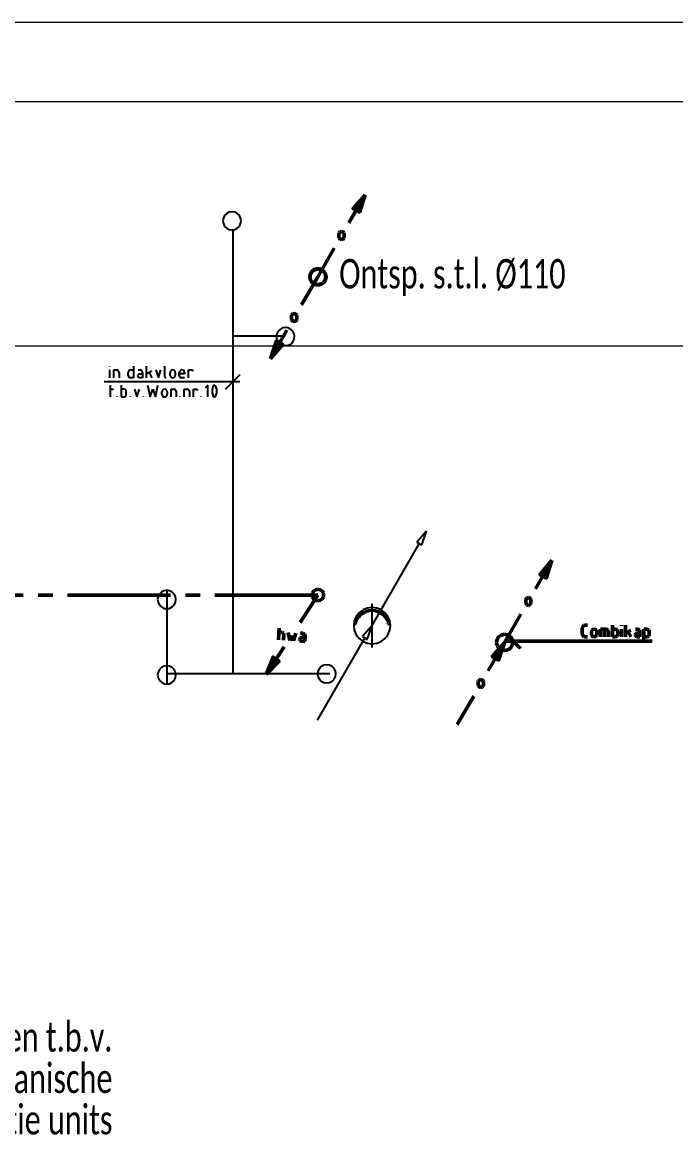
# Model space of a CAD drawing. Header units: metres. Extents: x -4.5 to 35.1, y -3.6 to 25.4.
# Drawn here: x 15.2 to 19.63, y 5.83 to 13.39 of the extents above; entities that cross this region are included whole.
import ezdxf

# ---------------------------------------------------------------- set-up
doc = ezdxf.new("R2010")
doc.units = ezdxf.units.M
doc.linetypes.add('ACAD_ISO14W100_S12', pattern=[0.9, 0.7, -0.1, 0, 0, 0, 0, 0, -0.1])
for name, color, linetype, lineweight in [('Algemeen', 7, 'Continuous', 25), ('New_A Stramien', 7, 'Continuous', 13), ('Standard', 7, 'Continuous', 25)]:
    doc.layers.add(name, color=color, linetype=linetype, lineweight=lineweight)
doc.styles.add('ARIAL', font='ARIAL.TTF')
doc.styles.add('Calibri', font='Calibri')

msp = doc.modelspace()

# ---------------------------------------------------------------- linework, layer by layer
at = {"layer": 'New_A Stramien', "color": 252, "linetype": 'Continuous', "lineweight": 13}
msp.add_line((-2.8287, 12.85), (25.9613, 12.85), dxfattribs=at)
msp.add_line((-2.8287, 12.85), (25.9613, 12.85), dxfattribs=at)
at = {"layer": 'Standard', "color": 252, "linetype": 'Continuous', "lineweight": 13}
for p, q in [((-4.1221, 13.3895), (26.8317, 13.3895)), ((-4.1221, 13.3895), (26.8317, 13.3895)), ((-4.1221, 11.1917), (26.8317, 11.1917)), ((-4.1221, 11.1917), (26.8317, 11.1917))]:
    msp.add_line(p, q, dxfattribs=at)
at = {"layer": 'Standard', "color": 32, "linetype": 'Continuous', "lineweight": 50}
for p, q in [((17.5243, 12.2181), (17.4141, 12.0262)), ((17.3488, 11.9589), (17.3468, 11.9487)), ((17.3468, 11.9324), (17.3468, 11.9487)), ((17.355, 11.965), (17.3488, 11.9589)), ((17.3652, 11.967), (17.355, 11.965)), ((17.3733, 11.965), (17.3652, 11.967)), ((17.3794, 11.9589), (17.3733, 11.965)), ((17.3815, 11.9487), (17.3794, 11.9589)), ((17.3815, 11.9487), (17.3815, 11.9324)), ((17.3468, 11.9324), (17.3488, 11.9221)), ((17.3488, 11.9221), (17.355, 11.916)), ((17.355, 11.916), (17.3652, 11.914)), ((17.3652, 11.914), (17.3733, 11.916)), ((17.3733, 11.916), (17.3794, 11.9221)), ((17.3794, 11.9221), (17.3815, 11.9324)), ((17.3141, 11.8548), (17.2039, 11.6609)), ((17.2039, 11.716), (17.1835, 11.7119)), ((17.2243, 11.7119), (17.2039, 11.716)), ((17.0917, 11.4691), (17.2039, 11.6609)), ((17.1529, 11.6834), (17.1488, 11.6609)), ((17.1529, 11.6773), (17.1488, 11.6568)), ((17.1488, 11.6609), (17.1529, 11.6405)), ((17.1488, 11.6568), (17.1529, 11.6364)), ((17.1652, 11.6997), (17.1529, 11.6834)), ((17.1652, 11.6956), (17.1529, 11.6773)), ((17.1529, 11.6405), (17.1652, 11.6221)), ((17.1835, 11.7119), (17.1652, 11.6997)), ((17.1835, 11.7078), (17.1652, 11.6956)), ((17.2039, 11.7119), (17.1835, 11.7078)), ((17.2243, 11.7078), (17.2039, 11.7119)), ((17.2427, 11.6997), (17.2243, 11.7119)), ((17.2427, 11.6956), (17.2243, 11.7078)), ((17.2529, 11.6834), (17.2427, 11.6997)), ((17.2549, 11.6773), (17.2427, 11.6956)), ((17.2427, 11.6221), (17.2529, 11.6405)), ((17.257, 11.6609), (17.2529, 11.6834)), ((17.2529, 11.6405), (17.257, 11.6609)), ((17.259, 11.6568), (17.2549, 11.6773)), ((17.2549, 11.6364), (17.259, 11.6568)), ((17.1529, 11.6364), (17.1652, 11.618)), ((17.1652, 11.6221), (17.1835, 11.6119)), ((17.1652, 11.618), (17.1835, 11.6079)), ((17.1835, 11.6119), (17.2039, 11.6079)), ((17.1835, 11.6079), (17.2039, 11.6038)), ((17.2039, 11.6079), (17.2243, 11.6119)), ((17.2039, 11.6038), (17.2243, 11.6079)), ((17.2243, 11.6119), (17.2427, 11.6221)), ((17.2243, 11.6079), (17.2427, 11.618)), ((17.2427, 11.618), (17.2549, 11.6364)), ((17.0264, 11.4017), (17.0243, 11.3915)), ((17.0243, 11.3731), (17.0243, 11.3915)), ((17.0243, 11.3731), (17.0264, 11.365)), ((17.0345, 11.4079), (17.0264, 11.4017)), ((17.0264, 11.365), (17.0345, 11.3589)), ((17.0427, 11.4099), (17.0345, 11.4079)), ((17.0345, 11.3589), (17.0427, 11.3568)), ((17.0508, 11.4079), (17.0427, 11.4099)), ((17.0427, 11.3568), (17.0508, 11.3589)), ((17.059, 11.4017), (17.0508, 11.4079)), ((17.0508, 11.3589), (17.059, 11.365)), ((17.0611, 11.3915), (17.059, 11.4017)), ((17.059, 11.365), (17.0611, 11.3731)), ((17.0611, 11.3915), (17.0611, 11.3731)), ((16.8814, 11.1037), (16.9937, 11.2976)), ((18.7917, 9.7343), (18.6815, 9.5404)), ((18.6162, 9.4731), (18.6142, 9.4649)), ((18.6142, 9.4465), (18.6142, 9.4649)), ((18.6223, 9.4792), (18.6162, 9.4731)), ((18.6325, 9.4813), (18.6223, 9.4792)), ((18.6407, 9.4792), (18.6325, 9.4813)), ((18.6468, 9.4731), (18.6407, 9.4792)), ((18.6489, 9.4649), (18.6468, 9.4731)), ((18.6489, 9.4649), (18.6489, 9.4465)), ((18.6142, 9.4465), (18.6162, 9.4384)), ((18.6162, 9.4384), (18.6223, 9.4302)), ((18.6223, 9.4302), (18.6325, 9.4282)), ((18.6325, 9.4282), (18.6407, 9.4302)), ((18.6407, 9.4302), (18.6468, 9.4384)), ((18.6468, 9.4384), (18.6489, 9.4465)), ((18.5815, 9.369), (18.4713, 9.1771)), ((18.4509, 9.2261), (18.4325, 9.2159)), ((18.4713, 9.2323), (18.4509, 9.2261)), ((18.4917, 9.2261), (18.4713, 9.2323)), ((18.5795, 9.1363), (18.4815, 9.2343)), ((18.5101, 9.2159), (18.4917, 9.2261)), ((19.0019, 9.2853), (18.9979, 9.2751)), ((18.9979, 9.2343), (18.9979, 9.2751)), ((18.9979, 9.2343), (19.0019, 9.2241)), ((19.0081, 9.2915), (19.0019, 9.2853)), ((19.0019, 9.2241), (19.0081, 9.2159)), ((19.0183, 9.2935), (19.0081, 9.2915)), ((19.0183, 9.2935), (19.0346, 9.2935)), ((19.0632, 9.2588), (19.0611, 9.2506)), ((19.0611, 9.2323), (19.0611, 9.2506)), ((19.0611, 9.2323), (19.0632, 9.2241)), ((19.0693, 9.2649), (19.0632, 9.2588)), ((19.0632, 9.2241), (19.0693, 9.2159)), ((19.0775, 9.2669), (19.0693, 9.2649)), ((19.0877, 9.2649), (19.0775, 9.2669)), ((19.0938, 9.2588), (19.0877, 9.2649)), ((19.0877, 9.2159), (19.0938, 9.2241)), ((19.0958, 9.2506), (19.0938, 9.2588)), ((19.0938, 9.2241), (19.0958, 9.2323)), ((19.0958, 9.2506), (19.0958, 9.2323)), ((19.1224, 9.2139), (19.1224, 9.2669)), ((19.1224, 9.2669), (19.1611, 9.2669)), ((19.1489, 9.2139), (19.1489, 9.2669)), ((19.1713, 9.2629), (19.1611, 9.2669)), ((19.1754, 9.2527), (19.1713, 9.2629)), ((19.1754, 9.2527), (19.1754, 9.2139)), ((19.204, 9.2935), (19.204, 9.2139)), ((19.2224, 9.2669), (19.204, 9.2669)), ((19.2346, 9.2629), (19.2224, 9.2669)), ((19.2387, 9.2527), (19.2346, 9.2629)), ((19.2346, 9.218), (19.2387, 9.2302)), ((19.2387, 9.2302), (19.2387, 9.2527)), ((19.2652, 9.2894), (19.2652, 9.2935)), ((19.2652, 9.2139), (19.2652, 9.2669)), ((19.2918, 9.2139), (19.2918, 9.2935)), ((19.3285, 9.2588), (19.2918, 9.2404)), ((19.3101, 9.2506), (19.3285, 9.2139)), ((19.3591, 9.2363), (19.355, 9.2282)), ((19.355, 9.2282), (19.3591, 9.218)), ((19.3591, 9.2669), (19.3754, 9.2669)), ((19.3673, 9.2404), (19.3591, 9.2363)), ((19.3673, 9.2404), (19.3897, 9.2404)), ((19.3856, 9.2629), (19.3754, 9.2669)), ((19.3897, 9.2527), (19.3856, 9.2629)), ((19.3897, 9.2527), (19.3897, 9.2139)), ((19.4162, 9.1874), (19.4162, 9.2669)), ((19.4162, 9.2669), (19.4366, 9.2669)), ((19.4489, 9.2629), (19.4366, 9.2669)), ((19.453, 9.2527), (19.4489, 9.2629)), ((19.4489, 9.218), (19.453, 9.2302)), ((19.453, 9.2527), (19.453, 9.2302)), ((18.4713, 9.1771), (18.3591, 8.9833)), ((18.4203, 9.1976), (18.4162, 9.1771)), ((18.4162, 9.1771), (18.4203, 9.1567)), ((18.4325, 9.2159), (18.4203, 9.1976)), ((18.4203, 9.1567), (18.4325, 9.1384)), ((19.4714, 9.1853), (18.4815, 9.1853)), ((18.5223, 9.1976), (18.5101, 9.2159)), ((18.5101, 9.1384), (18.5223, 9.1567)), ((18.5264, 9.1771), (18.5223, 9.1976)), ((18.5223, 9.1567), (18.5264, 9.1771)), ((19.0081, 9.2159), (19.0183, 9.2139)), ((19.0346, 9.2139), (19.0183, 9.2139)), ((19.0693, 9.2159), (19.0775, 9.2139)), ((19.0775, 9.2139), (19.0877, 9.2159)), ((19.204, 9.2139), (19.2224, 9.2139)), ((19.2224, 9.2139), (19.2346, 9.218)), ((19.3591, 9.218), (19.3673, 9.2139)), ((19.3897, 9.2139), (19.3673, 9.2139)), ((19.4366, 9.2139), (19.4162, 9.2139)), ((19.4366, 9.2139), (19.4489, 9.218)), ((18.4325, 9.1384), (18.4509, 9.1261)), ((18.4509, 9.1261), (18.4713, 9.1221)), ((18.4713, 9.1221), (18.4917, 9.1261)), ((18.4917, 9.1261), (18.5101, 9.1384)), ((18.3019, 8.922), (18.2938, 8.9159)), ((18.3101, 8.9241), (18.3019, 8.922)), ((18.3182, 8.922), (18.3101, 8.9241)), ((18.3264, 8.9159), (18.3182, 8.922)), ((18.2938, 8.9159), (18.2917, 8.9077)), ((18.2917, 8.8894), (18.2917, 8.9077)), ((18.2917, 8.8894), (18.2938, 8.8812)), ((18.2938, 8.8812), (18.3019, 8.8731)), ((18.3019, 8.8731), (18.3101, 8.871)), ((18.3101, 8.871), (18.3182, 8.8731)), ((18.3182, 8.8731), (18.3264, 8.8812)), ((18.3285, 8.9077), (18.3264, 8.9159)), ((18.3264, 8.8812), (18.3285, 8.8894)), ((18.3285, 8.9077), (18.3285, 8.8894)), ((18.2611, 8.8118), (18.1489, 8.62))]:
    msp.add_line(p, q, dxfattribs=at)
at = {"layer": 'Standard', "color": 202, "linetype": 'Continuous', "lineweight": 25}
for p, q in [((16.6012, 12.0989), (16.5849, 12.0908)), ((16.6216, 12.101), (16.6012, 12.0989)), ((16.64, 12.0989), (16.6216, 12.101)), ((16.6563, 12.0908), (16.64, 12.0989)), ((16.5624, 12.0602), (16.5584, 12.0397)), ((16.5584, 12.0397), (16.5624, 12.0214)), ((16.5706, 12.0765), (16.5624, 12.0602)), ((16.5624, 12.0214), (16.5706, 12.003)), ((16.5849, 12.0908), (16.5706, 12.0765)), ((16.6706, 12.0765), (16.6563, 12.0908)), ((16.6788, 12.0602), (16.6706, 12.0765)), ((16.6706, 12.003), (16.6788, 12.0214)), ((16.6829, 12.0397), (16.6788, 12.0602)), ((16.6788, 12.0214), (16.6829, 12.0397)), ((16.5706, 12.003), (16.5849, 11.9908)), ((16.5849, 11.9908), (16.6012, 11.9806)), ((16.6012, 11.9806), (16.6216, 11.9785)), ((16.6216, 11.9785), (16.64, 11.9806)), ((16.6257, 11.9716), (16.6563, 11.9908)), ((16.6257, 11.9716), (16.6257, 8.9629)), ((16.6563, 11.9908), (16.6706, 12.003)), ((16.9248, 11.2726), (16.9207, 11.2542)), ((16.933, 11.291), (16.9248, 11.2726)), ((16.9472, 11.3032), (16.933, 11.291)), ((16.9635, 11.3134), (16.9472, 11.3032)), ((16.9839, 11.3154), (16.9635, 11.3134)), ((17.0023, 11.3134), (16.9839, 11.3154)), ((17.0207, 11.3032), (17.0023, 11.3134)), ((17.0329, 11.291), (17.0207, 11.3032)), ((17.0431, 11.2726), (17.0329, 11.291)), ((17.0452, 11.2542), (17.0431, 11.2726)), ((16.9812, 11.2565), (16.6257, 11.2565)), ((16.9207, 11.2542), (16.9248, 11.2358)), ((16.9248, 11.2358), (16.933, 11.2175)), ((16.933, 11.2175), (16.9472, 11.2032)), ((16.9472, 11.2032), (16.9635, 11.1951)), ((16.9635, 11.1951), (16.9839, 11.193)), ((16.9839, 11.193), (17.0023, 11.1951)), ((17.0023, 11.1951), (17.0207, 11.2032)), ((17.0207, 11.2032), (17.0329, 11.2175)), ((17.0329, 11.2175), (17.0431, 11.2358)), ((17.0431, 11.2358), (17.0452, 11.2542)), ((15.791, 11.0499), (15.791, 11.054)), ((15.9522, 11.054), (15.9522, 10.9744)), ((16.04, 10.9744), (16.04, 11.054)), ((16.1645, 10.9826), (16.1645, 11.054)), ((15.791, 10.9744), (15.791, 11.0275)), ((15.8175, 10.9744), (15.8175, 11.0275)), ((15.8175, 11.0275), (15.8379, 11.0275)), ((15.8481, 11.0234), (15.8379, 11.0275)), ((15.8543, 11.0111), (15.8481, 11.0234)), ((15.8543, 11.0111), (15.8543, 10.9744)), ((15.9196, 11.0234), (15.9155, 11.0111)), ((15.9155, 10.9907), (15.9155, 11.0111)), ((15.9155, 10.9907), (15.9196, 10.9785)), ((15.9318, 11.0275), (15.9196, 11.0234)), ((15.9196, 10.9785), (15.9318, 10.9744)), ((15.9318, 11.0275), (15.9522, 11.0275)), ((15.9522, 10.9744), (15.9318, 10.9744)), ((15.9828, 10.9968), (15.9788, 10.9866)), ((15.9788, 10.9866), (15.9828, 10.9785)), ((15.9828, 11.0275), (15.9992, 11.0275)), ((15.991, 11.0009), (15.9828, 10.9968)), ((15.9828, 10.9785), (15.991, 10.9744)), ((15.991, 11.0009), (16.0135, 11.0009)), ((16.0135, 10.9744), (15.991, 10.9744)), ((16.0094, 11.0234), (15.9992, 11.0275)), ((16.0135, 11.0111), (16.0094, 11.0234)), ((16.0135, 11.0111), (16.0135, 10.9744)), ((16.0767, 11.0193), (16.04, 11.0009)), ((16.0583, 11.0091), (16.0767, 10.9744)), ((16.1032, 11.0275), (16.1216, 10.9744)), ((16.1216, 10.9744), (16.138, 11.0275)), ((16.1645, 10.9826), (16.1686, 10.9765)), ((16.1686, 10.9765), (16.1747, 10.9744)), ((16.2032, 11.0193), (16.2012, 11.0091)), ((16.2012, 10.9928), (16.2012, 11.0091)), ((16.2012, 10.9928), (16.2032, 10.9826)), ((16.2094, 11.0254), (16.2032, 11.0193)), ((16.2032, 10.9826), (16.2094, 10.9765)), ((16.2196, 11.0275), (16.2094, 11.0254)), ((16.2094, 10.9765), (16.2196, 10.9744)), ((16.2277, 11.0254), (16.2196, 11.0275)), ((16.2196, 10.9744), (16.2277, 10.9765)), ((16.2339, 11.0193), (16.2277, 11.0254)), ((16.2277, 10.9765), (16.2339, 10.9826)), ((16.2359, 11.0091), (16.2339, 11.0193)), ((16.2339, 10.9826), (16.2359, 10.9928)), ((16.2359, 11.0091), (16.2359, 10.9928)), ((16.2665, 11.0193), (16.2624, 11.0091)), ((16.2624, 10.9866), (16.2624, 11.0091)), ((16.2992, 11.0009), (16.2624, 11.0009)), ((16.2624, 10.9866), (16.2665, 10.9785)), ((16.2727, 11.0254), (16.2665, 11.0193)), ((16.2665, 10.9785), (16.2767, 10.9744)), ((16.2808, 11.0275), (16.2727, 11.0254)), ((16.2992, 10.9744), (16.2767, 10.9744)), ((16.291, 11.0254), (16.2808, 11.0275)), ((16.2971, 11.0193), (16.291, 11.0254)), ((16.2992, 11.0091), (16.2971, 11.0193)), ((16.2992, 11.0091), (16.2992, 11.0009)), ((16.3257, 10.9744), (16.3257, 11.0275)), ((16.3257, 11.0275), (16.3523, 11.0275)), ((16.3523, 11.0275), (16.3523, 11.0193)), ((16.6747, 10.9948), (16.5747, 10.8948)), ((16.6747, 10.9458), (15.7522, 10.9458)), ((15.789, 10.8969), (15.8155, 10.8969)), ((15.7971, 10.8438), (15.7971, 10.9234)), ((15.8685, 10.9234), (15.8685, 10.8438)), ((15.889, 10.8969), (15.8685, 10.8969)), ((15.8992, 10.8928), (15.889, 10.8969)), ((15.9033, 10.8826), (15.8992, 10.8928)), ((15.9584, 10.8969), (15.9747, 10.8438)), ((15.9747, 10.8438), (15.9931, 10.8969)), ((16.0461, 10.9234), (16.0645, 10.8438)), ((16.0645, 10.8438), (16.0829, 10.8969)), ((16.0829, 10.8969), (16.1012, 10.8438)), ((16.1012, 10.8438), (16.1175, 10.9234)), ((16.1482, 10.8887), (16.1441, 10.8785)), ((16.1543, 10.8948), (16.1482, 10.8887)), ((16.1625, 10.8969), (16.1543, 10.8948)), ((16.1706, 10.8948), (16.1625, 10.8969)), ((16.1788, 10.8887), (16.1706, 10.8948)), ((16.1808, 10.8785), (16.1788, 10.8887)), ((16.2073, 10.8438), (16.2073, 10.8969)), ((16.2073, 10.8969), (16.2277, 10.8969)), ((16.238, 10.8928), (16.2277, 10.8969)), ((16.242, 10.8826), (16.238, 10.8928)), ((16.2971, 10.8438), (16.2971, 10.8969)), ((16.2971, 10.8969), (16.3155, 10.8969)), ((16.3278, 10.8928), (16.3155, 10.8969)), ((16.3318, 10.8826), (16.3278, 10.8928)), ((16.3584, 10.8438), (16.3584, 10.8969)), ((16.3584, 10.8969), (16.3849, 10.8969)), ((16.3849, 10.8969), (16.3849, 10.8887)), ((16.4563, 10.9234), (16.438, 10.907)), ((16.4563, 10.8438), (16.4563, 10.9234)), ((16.4931, 10.9193), (16.4849, 10.8969)), ((16.4849, 10.8969), (16.4849, 10.8724)), ((16.5012, 10.9234), (16.4931, 10.9193)), ((16.5094, 10.9193), (16.5012, 10.9234)), ((16.5176, 10.8969), (16.5094, 10.9193)), ((16.5176, 10.8724), (16.5176, 10.8969)), ((15.842, 10.8438), (15.842, 10.8479)), ((15.8685, 10.8438), (15.889, 10.8438)), ((15.889, 10.8438), (15.8992, 10.8479)), ((15.8992, 10.8479), (15.9033, 10.8601)), ((15.9033, 10.8601), (15.9033, 10.8826)), ((15.9318, 10.8438), (15.9318, 10.8479)), ((16.0196, 10.8438), (16.0196, 10.8479)), ((16.1441, 10.8622), (16.1441, 10.8785)), ((16.1441, 10.8622), (16.1482, 10.852)), ((16.1482, 10.852), (16.1543, 10.8458)), ((16.1543, 10.8458), (16.1625, 10.8438)), ((16.1625, 10.8438), (16.1706, 10.8458)), ((16.1706, 10.8458), (16.1788, 10.852)), ((16.1788, 10.852), (16.1808, 10.8622)), ((16.1808, 10.8785), (16.1808, 10.8622)), ((16.242, 10.8826), (16.242, 10.8438)), ((16.2686, 10.8438), (16.2686, 10.8479)), ((16.3318, 10.8826), (16.3318, 10.8438)), ((16.4114, 10.8438), (16.4114, 10.8479)), ((16.4849, 10.8724), (16.4931, 10.8479)), ((16.4931, 10.8479), (16.5012, 10.8438)), ((16.5012, 10.8438), (16.5094, 10.8479)), ((16.5094, 10.8479), (16.5176, 10.8724)), ((17.9407, 9.9323), (17.8754, 9.8568)), ((17.908, 9.8384), (17.9407, 9.9323)), ((17.5713, 9.2915), (17.8917, 9.8466)), ((17.8754, 9.8568), (17.908, 9.8384)), ((16.1586, 9.5265), (16.1422, 9.5183)), ((16.179, 9.5306), (16.1586, 9.5265)), ((16.1973, 9.5265), (16.179, 9.5306)), ((16.179, 9.5306), (16.179, 8.8939)), ((16.2137, 9.5183), (16.1973, 9.5265)), ((16.1198, 9.4877), (16.1157, 9.4673)), ((16.1157, 9.4673), (16.1198, 9.4489)), ((16.128, 9.504), (16.1198, 9.4877)), ((16.1198, 9.4489), (16.128, 9.4306)), ((16.1422, 9.5183), (16.128, 9.504)), ((16.228, 9.504), (16.2137, 9.5183)), ((16.2361, 9.4877), (16.228, 9.504)), ((16.228, 9.4306), (16.2361, 9.4489)), ((16.2402, 9.4673), (16.2361, 9.4877)), ((16.2361, 9.4489), (16.2402, 9.4673)), ((16.128, 9.4306), (16.1422, 9.4183)), ((16.1422, 9.4183), (16.1586, 9.4081)), ((16.1586, 9.4081), (16.179, 9.4061)), ((16.179, 9.4061), (16.1973, 9.4081)), ((16.1973, 9.4081), (16.2137, 9.4183)), ((16.2137, 9.4183), (16.228, 9.4306)), ((17.4835, 9.3772), (17.4631, 9.3527)), ((17.51, 9.3976), (17.4835, 9.3772)), ((17.4937, 9.3547), (17.4937, 9.3731)), ((17.4978, 9.3567), (17.4978, 9.3751)), ((17.4998, 9.3588), (17.4998, 9.3772)), ((17.5019, 9.3608), (17.5019, 9.3792)), ((17.5039, 9.3629), (17.5039, 9.3812)), ((17.506, 9.3629), (17.506, 9.3812)), ((17.5386, 9.4098), (17.51, 9.3976)), ((17.51, 9.3649), (17.51, 9.3833)), ((17.5121, 9.367), (17.5121, 9.3853)), ((17.5141, 9.369), (17.5141, 9.3874)), ((17.5162, 9.369), (17.5162, 9.3894)), ((17.5182, 9.371), (17.5182, 9.3894)), ((17.5223, 9.3731), (17.5223, 9.3915)), ((17.5243, 9.3731), (17.5243, 9.3915)), ((17.5264, 9.3751), (17.5264, 9.3935)), ((17.5284, 9.3751), (17.5284, 9.3935)), ((17.5325, 9.3772), (17.5325, 9.3955)), ((17.5346, 9.3772), (17.5346, 9.3955)), ((17.5366, 9.3792), (17.5366, 9.3976)), ((17.5713, 9.4139), (17.5386, 9.4098)), ((17.5386, 9.3792), (17.5386, 9.3976)), ((17.5407, 9.3792), (17.5407, 9.3976)), ((17.5448, 9.3812), (17.5448, 9.3996)), ((17.5468, 9.3812), (17.5468, 9.3996)), ((17.5488, 9.3812), (17.5488, 9.3996)), ((17.5509, 9.3812), (17.5509, 9.4017)), ((17.5529, 9.3833), (17.5529, 9.4017)), ((17.557, 9.3833), (17.557, 9.4017)), ((17.559, 9.3833), (17.559, 9.4017)), ((17.5611, 9.3833), (17.5611, 9.4017)), ((17.5631, 9.3833), (17.5631, 9.4017)), ((17.5672, 9.3833), (17.5672, 9.4017)), ((17.5692, 9.3833), (17.5692, 9.4017)), ((17.5713, 9.1425), (17.5713, 9.4384)), ((17.6039, 9.4098), (17.5713, 9.4139)), ((17.5713, 9.3833), (17.5713, 9.4017)), ((17.5733, 9.3833), (17.5733, 9.4017)), ((17.5754, 9.3833), (17.5754, 9.4017)), ((17.5794, 9.3833), (17.5794, 9.4017)), ((17.5815, 9.3833), (17.5815, 9.4017)), ((17.5835, 9.3833), (17.5835, 9.4017)), ((17.5856, 9.3833), (17.5856, 9.4017)), ((17.5876, 9.3833), (17.5876, 9.4017)), ((17.5917, 9.3812), (17.5917, 9.4017)), ((17.5937, 9.3812), (17.5937, 9.3996)), ((17.5958, 9.3812), (17.5958, 9.3996)), ((17.5978, 9.3812), (17.5978, 9.3996)), ((17.5999, 9.3792), (17.5999, 9.3976)), ((17.6325, 9.3976), (17.6039, 9.4098)), ((17.6039, 9.3792), (17.6039, 9.3976)), ((17.606, 9.3792), (17.606, 9.3976)), ((17.608, 9.3772), (17.608, 9.3955)), ((17.6101, 9.3772), (17.6101, 9.3955)), ((17.6141, 9.3751), (17.6141, 9.3935)), ((17.6162, 9.3751), (17.6162, 9.3935)), ((17.6182, 9.3731), (17.6182, 9.3915)), ((17.6203, 9.3731), (17.6203, 9.3915)), ((17.6223, 9.371), (17.6223, 9.3894)), ((17.6264, 9.369), (17.6264, 9.3894)), ((17.6284, 9.369), (17.6284, 9.3874)), ((17.6305, 9.367), (17.6305, 9.3853)), ((17.659, 9.3772), (17.6325, 9.3976)), ((17.6325, 9.3649), (17.6325, 9.3833)), ((17.6346, 9.3629), (17.6346, 9.3812)), ((17.6386, 9.3629), (17.6386, 9.3812)), ((17.6407, 9.3608), (17.6407, 9.3792)), ((17.6427, 9.3588), (17.6427, 9.3772)), ((17.6448, 9.3567), (17.6448, 9.3751)), ((17.6488, 9.3547), (17.6488, 9.3731)), ((17.6774, 9.3527), (17.659, 9.3772)), ((17.4509, 9.3221), (17.4468, 9.2915)), ((17.4631, 9.3527), (17.4509, 9.3221)), ((17.459, 9.2935), (17.459, 9.3017)), ((17.4631, 9.3037), (17.4631, 9.3159)), ((17.4652, 9.3098), (17.4652, 9.3261)), ((17.4672, 9.3159), (17.4672, 9.3323)), ((17.4692, 9.3221), (17.4692, 9.3384)), ((17.4713, 9.3261), (17.4713, 9.3425)), ((17.4754, 9.3302), (17.4754, 9.3465)), ((17.4774, 9.3343), (17.4774, 9.3506)), ((17.4794, 9.3384), (17.4794, 9.3547)), ((17.4815, 9.3404), (17.4815, 9.3588)), ((17.4856, 9.3445), (17.4856, 9.3608)), ((17.4876, 9.3465), (17.4876, 9.3649)), ((17.4896, 9.3486), (17.4896, 9.367)), ((17.4917, 9.3527), (17.4917, 9.369)), ((17.6509, 9.3527), (17.6509, 9.369)), ((17.6529, 9.3486), (17.6529, 9.367)), ((17.655, 9.3465), (17.655, 9.3649)), ((17.657, 9.3445), (17.657, 9.3608)), ((17.6611, 9.3404), (17.6611, 9.3588)), ((17.6631, 9.3384), (17.6631, 9.3547)), ((17.6652, 9.3343), (17.6652, 9.3506)), ((17.6672, 9.3302), (17.6672, 9.3465)), ((17.6692, 9.3261), (17.6692, 9.3425)), ((17.6733, 9.3221), (17.6733, 9.3384)), ((17.6754, 9.3159), (17.6754, 9.3323)), ((17.6917, 9.3221), (17.6774, 9.3527)), ((17.6774, 9.3098), (17.6774, 9.3261)), ((17.6794, 9.3037), (17.6794, 9.3159)), ((17.6835, 9.2935), (17.6835, 9.3017)), ((17.6958, 9.2915), (17.6917, 9.3221)), ((17.4468, 9.2915), (17.4509, 9.2588)), ((17.4509, 9.2588), (17.4631, 9.2282)), ((17.4631, 9.2282), (17.4835, 9.2037)), ((17.5713, 9.2915), (17.506, 9.2159)), ((17.5386, 9.1955), (17.5713, 9.2915)), ((17.659, 9.2037), (17.6774, 9.2282)), ((17.6774, 9.2282), (17.6917, 9.2588)), ((17.6917, 9.2588), (17.6958, 9.2915)), ((17.2019, 8.6486), (17.5223, 9.2057)), ((17.4835, 9.2037), (17.51, 9.1833)), ((17.506, 9.2159), (17.5386, 9.1955)), ((17.51, 9.1833), (17.5386, 9.171)), ((17.5386, 9.171), (17.5713, 9.1669)), ((17.5713, 9.1669), (17.6039, 9.171)), ((17.6039, 9.171), (17.6325, 9.1833)), ((17.6325, 9.1833), (17.659, 9.2037)), ((16.1422, 9.0062), (16.128, 8.9919)), ((16.1586, 9.0143), (16.1422, 9.0062)), ((16.179, 9.0184), (16.1586, 9.0143)), ((16.1973, 9.0143), (16.179, 9.0184)), ((16.2137, 9.0062), (16.1973, 9.0143)), ((16.228, 8.9919), (16.2137, 9.0062)), ((17.2141, 8.9996), (17.2039, 8.9812)), ((17.2264, 9.0139), (17.2141, 8.9996)), ((17.2447, 9.022), (17.2264, 9.0139)), ((17.2631, 9.0241), (17.2447, 9.022)), ((17.2815, 9.022), (17.2631, 9.0241)), ((17.2998, 9.0139), (17.2815, 9.022)), ((17.3141, 8.9996), (17.2998, 9.0139)), ((17.3223, 8.9812), (17.3141, 8.9996)), ((16.1198, 8.9755), (16.1157, 8.9551)), ((16.1157, 8.9551), (16.1198, 8.9368)), ((16.128, 8.9919), (16.1198, 8.9755)), ((16.1198, 8.9368), (16.128, 8.9184)), ((16.128, 8.9184), (16.1422, 8.9062)), ((16.6257, 8.9629), (16.179, 8.9629)), ((16.2137, 8.9062), (16.228, 8.9184)), ((16.2361, 8.9755), (16.228, 8.9919)), ((16.228, 8.9184), (16.2361, 8.9368)), ((16.2402, 8.9551), (16.2361, 8.9755)), ((16.2361, 8.9368), (16.2402, 8.9551)), ((17.284, 8.9629), (16.6257, 8.9629)), ((17.2039, 8.9812), (17.2019, 8.9629)), ((17.2019, 8.9629), (17.2039, 8.9445)), ((17.2039, 8.9445), (17.2141, 8.9261)), ((17.2141, 8.9261), (17.2264, 8.9139)), ((17.2998, 8.9139), (17.3141, 8.9261)), ((17.3141, 8.9261), (17.3223, 8.9445)), ((17.3243, 8.9629), (17.3223, 8.9812)), ((17.3223, 8.9445), (17.3243, 8.9629)), ((16.1422, 8.9062), (16.1586, 8.896)), ((16.1586, 8.896), (16.179, 8.8939)), ((16.179, 8.8939), (16.1973, 8.896)), ((16.1973, 8.896), (16.2137, 8.9062)), ((17.2264, 8.9139), (17.2447, 8.9037)), ((17.2447, 8.9037), (17.2631, 8.9016)), ((17.2631, 8.9016), (17.2815, 8.9037)), ((17.2815, 8.9037), (17.2998, 8.9139))]:
    msp.add_line(p, q, dxfattribs=at)
at = {"layer": 'Standard', "color": 4, "linetype": 'Continuous', "lineweight": 50}
for p, q in [((17.1754, 9.5261), (17.1672, 9.5139)), ((17.1896, 9.5343), (17.1754, 9.5261)), ((17.2039, 9.5384), (17.1896, 9.5343)), ((17.2182, 9.5343), (17.2039, 9.5384)), ((17.2325, 9.5261), (17.2182, 9.5343)), ((17.2407, 9.5139), (17.2325, 9.5261)), ((17.0835, 9.3119), (17.2039, 9.4976)), ((17.1672, 9.5139), (17.1652, 9.4976)), ((17.1652, 9.4976), (17.1672, 9.4833)), ((17.1672, 9.4833), (17.1754, 9.471)), ((17.1754, 9.471), (17.1896, 9.4629)), ((17.1896, 9.4629), (17.2039, 9.4588)), ((17.2039, 9.4588), (17.2182, 9.4629)), ((17.2182, 9.4629), (17.2325, 9.471)), ((17.2325, 9.471), (17.2407, 9.4833)), ((17.2427, 9.4976), (17.2407, 9.5139)), ((17.2407, 9.4833), (17.2427, 9.4976)), ((16.9366, 9.1935), (16.9407, 9.2731)), ((16.9386, 9.2465), (16.959, 9.2465)), ((16.9692, 9.2404), (16.959, 9.2465)), ((16.9733, 9.2302), (16.9692, 9.2404)), ((16.9733, 9.2302), (16.9713, 9.1914)), ((17.0019, 9.2445), (17.0121, 9.1894)), ((17.0121, 9.1894), (17.0264, 9.2241)), ((17.0264, 9.2241), (17.0386, 9.1874)), ((17.0386, 9.1874), (17.0549, 9.2404)), ((17.0855, 9.2384), (17.1019, 9.2384)), ((17.1121, 9.2323), (17.1019, 9.2384)), ((17.1162, 9.2221), (17.1121, 9.2323)), ((17.1162, 9.2221), (17.1141, 9.1833)), ((16.8529, 8.9588), (16.9753, 9.1465)), ((17.0835, 9.2078), (17.0794, 9.1996)), ((17.0794, 9.1996), (17.0815, 9.1894)), ((17.0815, 9.1894), (17.0917, 9.1853)), ((17.0937, 9.2119), (17.0835, 9.2078)), ((17.1141, 9.1833), (17.0917, 9.1853)), ((17.0937, 9.2119), (17.1162, 9.2119))]:
    msp.add_line(p, q, dxfattribs=at)
at = {"layer": 'Standard', "color": 4, "linetype": 'ACAD_ISO14W100_S12', "lineweight": 50}
msp.add_line((17.2039, 9.4976), (13.6589, 9.4976), dxfattribs=at)
at = {"layer": 'Standard', "color": 7, "linetype": 'Continuous', "lineweight": 50}
for points in [[(17.5243, 12.2181), (17.4856, 12.0997), (17.4427, 12.1242), (17.5243, 12.2181)], [(16.8814, 11.1037), (16.9223, 11.2242), (16.9651, 11.1997), (16.8814, 11.1037)], [(18.7917, 9.7343), (18.753, 9.6139), (18.7101, 9.6384), (18.7917, 9.7343)], [(18.4713, 9.1771), (18.4305, 9.0567), (18.3876, 9.0812), (18.4713, 9.1771)], [(16.8529, 8.9588), (16.8998, 9.0771), (16.9407, 9.0486), (16.8529, 8.9588)]]:
    msp.add_lwpolyline(points, close=True, dxfattribs=at)

# ---------------------------------------------------------------- texts
at = {"layer": 'Algemeen', "color": 7, "linetype": 'Continuous', "lineweight": 50, "insert": (15.8091, 6.5967), "char_height": 0.2, "width": 3.714704, "attachment_point": 3, "line_spacing_factor": 0.843373, "style": 'ARIAL'}
msp.add_mtext('{\\fCalibri|i0|b0;\\H0.200000;\\W0.700000;\\C7;Prefab dakdoorvoeren t.b.v.}\\P{\\fCalibri|i0|b0;\\H0.200000;\\W0.700000;\\C7;CV ketels en mechanische }\\P{\\fCalibri|i0|b0;\\H0.200000;\\W0.700000;\\C7;ventilatie units}\\P', dxfattribs=at)
at = {"layer": 'Standard', "color": 32, "linetype": 'Continuous', "lineweight": 50, "insert": (17.3484, 11.5309), "char_height": 0.2, "width": 2.296667, "attachment_point": 7, "style": 'Calibri'}
msp.add_mtext('{\\fCalibri|i0|b0;\\H0.200000;\\W0.700000;\\C32;Ontsp. s.t.l. Ø110}\\P', dxfattribs=at)

doc.saveas('drawing.dxf')
